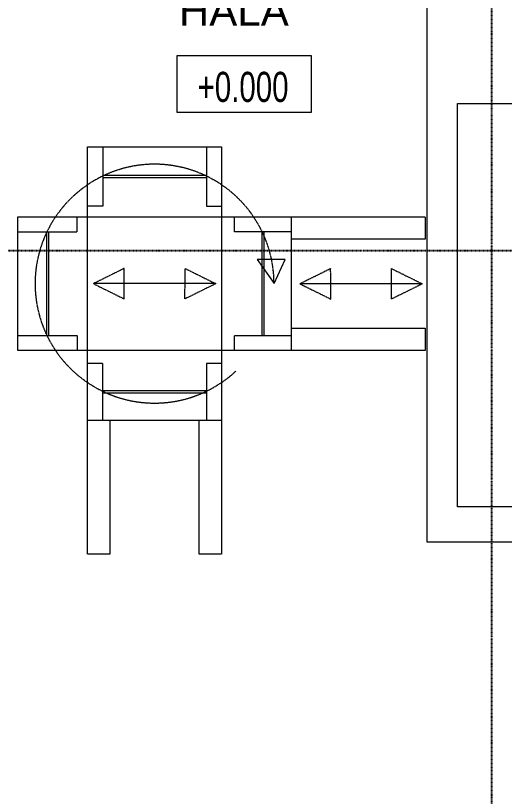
# Model space of a CAD drawing. Header units: millimetres. Extents: x 2179 to 48742, y 3478 to 161002.
# Drawn here: x 26806 to 31183, y 133005 to 140000 of the extents above; entities that cross this region are included whole.
import ezdxf

# ---------------------------------------------------------------- set-up
doc = ezdxf.new("R2010")
doc.units = ezdxf.units.MM
doc.linetypes.add('1_Čerchovaná 6_0mm', pattern=[12, 6, -3, 0, -3])
doc.linetypes.add('IMPORT-DASHED _2_', pattern=[9.652, 8.128, -1.524])
for name, color, linetype, lineweight, true_color in [('2966-1_navrh dispozice stroju-HK_02_dwg-1', 7, 'Continuous', 9, 0x919191), ('man_ plochy-1', 7, 'IMPORT-DASHED _2_', 9, 0x919191), ('man_ plochy-2', 7, 'Continuous', 9, 0x919191), ('S-GRID-1', 9, '1_Čerchovaná 6_0mm', 25, 0x808080)]:
    doc.layers.add(name, color=color, linetype=linetype, lineweight=lineweight, true_color=true_color)
for name, color, linetype, lineweight in [('G-ANNO-DIMS', 7, 'Continuous', 9), ('G-ANNO-DIMS-1', 7, 'Continuous', 25), ('G-ANNO-TEXT', 7, 'Continuous', 9), ('Obrys-2', 7, 'IMPORT-DASHED _2_', 9)]:
    doc.layers.add(name, color=color, linetype=linetype, lineweight=lineweight)
doc.styles.add('Arial_2', font='arial.ttf', dxfattribs={"height": 270})
doc.styles.add('Arial_3', font='arial.ttf', dxfattribs={"width": 0.7, "height": 270})

# ---------------------------------------------------------------- blocks, each defined once
blk = doc.blocks.new('2966-1_navrh dispozice stroju-HK_02_dwg_dfbg_1_-904806-1NP _ stroje')
at = {"layer": 'man_ plochy-1'}
blk.add_arc((0, 0), 1070, 90, 42.92807, dxfattribs=at)
at = {"layer": 'man_ plochy-2', "flags": 128}
blk.add_lwpolyline([(-215.9, 1170.4), (-215.9, 919.5), (0, 1070)], close=True, dxfattribs=at)
at = {"layer": 'Obrys-2'}
for p, q in [((-600, 1225), (600, 1225)), ((-464.1, 980), (464.1, 980)), ((-464.1, 960), (464.1, 960)), ((1225, 600), (1225, -600)), ((-969.1, 464.1), (-969.1, -464.1)), ((-949.1, 464.1), (-949.1, -464.1)), ((960, 464.1), (960, -464.1)), ((980, 464.1), (980, -464.1)), ((-464.1, -949.1), (464.1, -949.1)), ((-464.1, -969.1), (464.1, -969.1))]:
    blk.add_line(p, q, dxfattribs=at)
at = {"layer": 'Obrys-2', "flags": 128}
for points in [[(400, 1225), (400, 2425), (600, 2425), (600, -1225), (-600, -1225), (-600, 2425), (-400, 2425), (-400, 1225)], [(-464.1, 1225), (-464.1, 715), (-600, 715)], [(600, 715), (464.1, 715), (464.1, 1225)], [(1225, -400), (2425, -400), (2425, -600), (-1225, -600), (-1225, 600), (2425, 600), (2425, 400), (1225, 400)], [(-1225, 464.1), (-693.2, 464.1), (-693.2, 600)], [(715, 600), (715, 464.1), (1225, 464.1)], [(-1225, -464.1), (-693.2, -464.1), (-693.2, -600)], [(1225, -464.1), (715, -464.1), (715, -600)], [(-464.1, -1225), (-464.1, -693.2), (-600, -693.2)], [(464.1, -1225), (464.1, -693.2), (600, -693.2)]]:
    blk.add_lwpolyline(points, dxfattribs=at)
blk = doc.blocks.new('2966-1_navrh dispozice stroju-HK_02_dwg-876232-1NP _ stroje')
at = {"layer": 'man_ plochy-1', "flags": 128}
blk.add_lwpolyline([(-56626.1, 50512.8), (-70737.9, 58995.4), (-67276.2, 64754.2), (-53164.5, 56271.6)], close=True, dxfattribs=at)
for points in [[(-58630.5, 51668.7), (-58655.7, 51362.3), (-58772.5, 51432.6), (-58889.3, 51502.8), (-58630.5, 51668.7), (-59195.4, 50729), (-58936.7, 50895), (-59053.5, 50965.2), (-59170.3, 51035.4), (-59195.4, 50729)], [(-59585, 50083.9), (-59610.1, 49777.5), (-59726.9, 49847.8), (-59843.7, 49918), (-59585, 50083.9), (-60149.8, 49144.2), (-59891.1, 49310.2), (-60007.9, 49380.4), (-60124.7, 49450.6), (-60149.8, 49144.2)]]:
    blk.add_lwpolyline(points, dxfattribs=at)
at = {"layer": 'man_ plochy-2', "flags": 128}
blk.add_lwpolyline([(-57674, 56397.7), (-56702.2, 58014.4), (-53603.9, 56152), (-56755.4, 50909.2), (-59853.7, 52771.6), (-58633.6, 54801.4)], dxfattribs=at)
at = {"rotation": 328.989640494807}
blk.add_blockref('2966-1_navrh dispozice stroju-HK_02_dwg_dfbg_1_-904806-1NP _ stroje', (-59867.4, 49614.1), dxfattribs=at)
blk = doc.blocks.new('Výškové kóty - Výšková kóta - Základová-780896-1NP _ stroje')
at = {"layer": 'G-ANNO-DIMS'}
for p, q in [((-0.4, 0), (-0.4, 3.4)), ((-0.4, 3.4), (7.6, 3.4)), ((7.6, 3.4), (7.6, 0)), ((7.6, 0), (-0.4, 0))]:
    blk.add_line(p, q, dxfattribs=at)

msp = doc.modelspace()

# ---------------------------------------------------------------- linework, layer by layer
at = {"layer": 'S-GRID-1'}
for p, q in [((31069.8, 120650.8), (31069.8, 158068.3)), ((15251.9, 137895.4), (41989.2, 137895.4))]:
    msp.add_line(p, q, dxfattribs=at)

# ---------------------------------------------------------------- block references
at = {"layer": '2966-1_navrh dispozice stroju-HK_02_dwg-1', "rotation": 301.0103595051887}
msp.add_blockref('2966-1_navrh dispozice stroju-HK_02_dwg-876232-1NP _ stroje', (16370.5, 60726.8), dxfattribs=at)
at = {"layer": 'G-ANNO-DIMS', "xscale": 149.9999999999999, "yscale": 149.9999999999999, "zscale": 149.9999999999999}
msp.add_blockref('Výškové kóty - Výšková kóta - Základová-780896-1NP _ stroje', (28314, 139133.2), dxfattribs=at)

# ---------------------------------------------------------------- texts
at = {"layer": 'G-ANNO-DIMS-1', "insert": (28435.4, 139496.5), "char_height": 270, "width": 968.499, "attachment_point": 1, "line_spacing_factor": 0.941778, "style": 'Arial_3'}
msp.add_mtext('+0.000', dxfattribs=at)

# ---------------------------------------------------------------- next in the draw order: texts
at = {"layer": 'G-ANNO-TEXT', "insert": (28267.6, 140179), "char_height": 270, "width": 1178.481, "attachment_point": 1, "style": 'Arial_2', "bg_fill": 3, "box_fill_scale": 1.25, "bg_fill_color": 256, "bg_fill_true_color": 13158600, "bg_fill_transparency": 0}
msp.add_mtext('HALA', dxfattribs=at)

doc.saveas('drawing.dxf')
